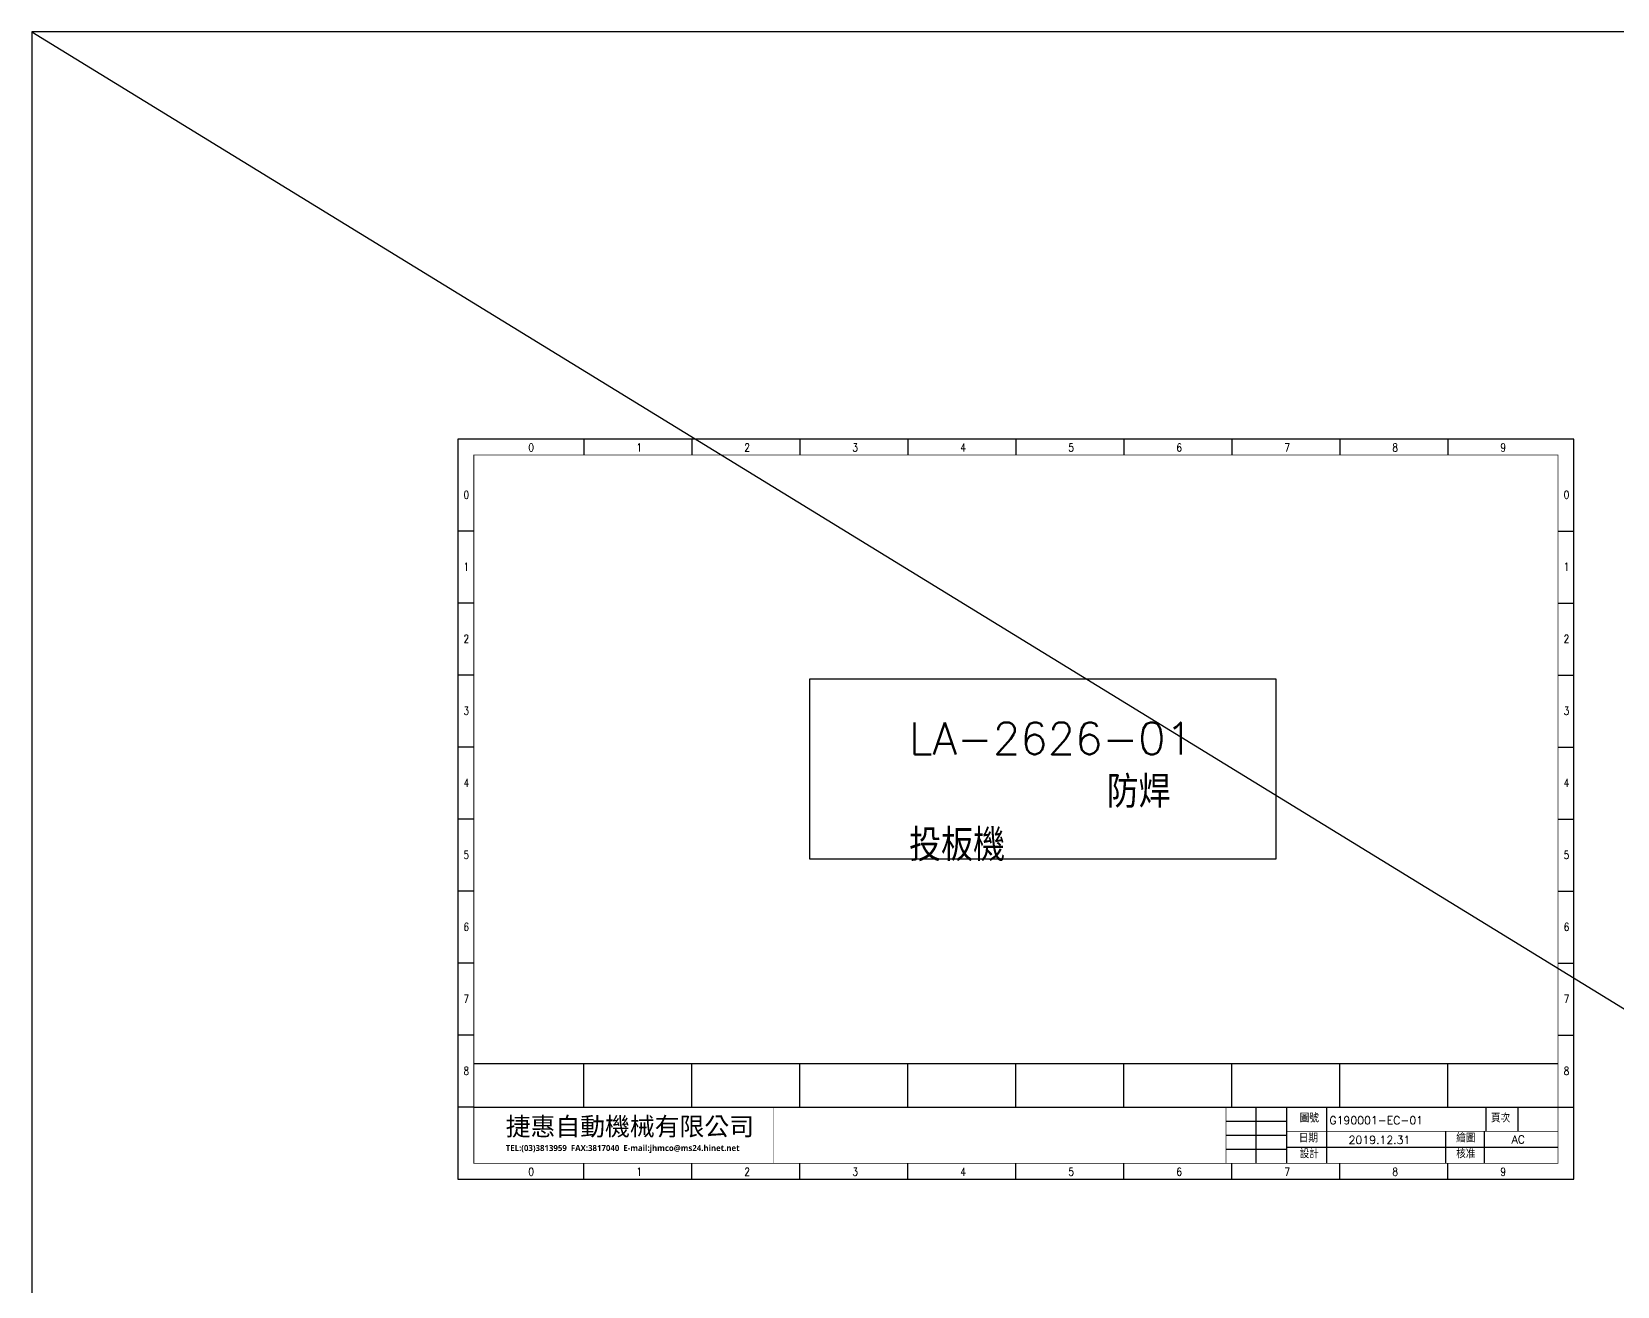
# Model space of a CAD drawing. Header units: millimetres. Extents: x -684 to 5961, y -1281 to 2539.
# Drawn here: x 2178 to 2574.3, y 832.5 to 1146 of the extents above; entities that cross this region are included whole.
import ezdxf

# ---------------------------------------------------------------- set-up
doc = ezdxf.new("R2010")
doc.units = ezdxf.units.MM
doc.header["$LTSCALE"] = 5
doc.header["$MEASUREMENT"] = 0
doc.layers.get('0').update_dxf_attribs({"linetype": 'CONTINUOUS'})
doc.layers.add('圖框', color=7, linetype='CONTINUOUS')
doc.layers.add('文字', color=4, linetype='CONTINUOUS')
doc.styles.add('chinese', font='simplex.shx', dxfattribs={"height": 2, "bigfont": 'chineset.shx'})
doc.styles.add('sim', font='simplex.shx', dxfattribs={"width": 0.8, "bigfont": 'chineset.shx'})
doc.styles.add('線號', font='simplex.shx', dxfattribs={"height": 1.5, "bigfont": 'chineset.shx'})

msp = doc.modelspace()

# ---------------------------------------------------------------- linework, layer by layer
for p, q in [((2177.993, 1146.033), (4288.333, -148.663)), ((2372.484, 984.324), (2488.965, 984.324)), ((2372.484, 939.221), (2372.484, 984.324)), ((2488.965, 984.324), (2488.965, 939.221)), ((2488.965, 939.221), (2372.484, 939.221))]:
    msp.add_line(p, q)
msp.add_lwpolyline([(4288.333, 1146.033), (2177.993, 1146.033), (2177.993, -148.663), (4288.333, -148.663)], close=True)
at = {"layer": '圖框'}
for p, q in [((2284.501, 1044.222), (2284.501, 859.222)), ((2563.501, 1044.222), (2284.501, 1044.222)), ((2316.001, 1044.222), (2316.001, 1040.222)), ((2343.001, 1044.222), (2343.001, 1040.222)), ((2370.001, 1044.222), (2370.001, 1040.222)), ((2397.001, 1044.222), (2397.001, 1040.222)), ((2424.001, 1044.222), (2424.001, 1040.222)), ((2451.001, 1044.222), (2451.001, 1040.222)), ((2478.001, 1044.222), (2478.001, 1040.222)), ((2505.001, 1044.222), (2505.001, 1040.222)), ((2532.001, 1044.222), (2532.001, 1040.222)), ((2563.501, 859.222), (2563.501, 1044.222)), ((2288.501, 1021.222), (2284.501, 1021.222)), ((2559.501, 1021.222), (2563.501, 1021.222)), ((2288.501, 1003.222), (2284.501, 1003.222)), ((2559.501, 1003.222), (2563.501, 1003.222)), ((2288.501, 985.222), (2284.501, 985.222)), ((2559.501, 985.222), (2563.501, 985.222)), ((2288.501, 967.222), (2284.501, 967.222)), ((2559.501, 967.222), (2563.501, 967.222)), ((2288.501, 949.222), (2284.501, 949.222)), ((2559.501, 949.222), (2563.501, 949.222)), ((2288.501, 931.222), (2284.501, 931.222)), ((2559.501, 931.222), (2563.501, 931.222)), ((2288.501, 913.222), (2284.501, 913.222)), ((2559.501, 913.222), (2563.501, 913.222)), ((2288.501, 895.222), (2284.501, 895.222)), ((2559.501, 895.222), (2563.501, 895.222)), ((2288.501, 888.184), (2559.501, 888.184)), ((2316.001, 877.184), (2316.001, 888.184)), ((2343.001, 877.184), (2343.001, 888.184)), ((2370.001, 877.222), (2370.001, 888.222)), ((2397.001, 877.184), (2397.001, 888.184)), ((2424.001, 877.184), (2424.001, 888.184)), ((2451.001, 877.184), (2451.001, 888.184)), ((2478.001, 877.184), (2478.001, 888.184)), ((2505.001, 877.184), (2505.001, 888.184)), ((2532.001, 877.184), (2532.001, 888.184)), ((2288.501, 877.222), (2284.501, 877.222)), ((2288.501, 877.222), (2559.501, 877.222)), ((2483.946, 877.222), (2483.946, 863.222)), ((2491.64, 877.222), (2491.64, 863.222)), ((2501.658, 877.222), (2501.658, 863.222)), ((2541.501, 877.222), (2541.501, 871.226)), ((2549.501, 877.222), (2549.501, 871.226)), ((2559.501, 877.222), (2563.501, 877.222)), ((2476.501, 873.722), (2491.64, 873.722)), ((2476.501, 870.222), (2491.64, 870.222)), ((2476.501, 866.722), (2491.64, 866.722)), ((2491.64, 867.226), (2559.501, 867.226)), ((2316.001, 859.222), (2316.001, 863.222)), ((2343.001, 859.222), (2343.001, 863.222)), ((2370.001, 859.222), (2370.001, 863.222)), ((2397.001, 859.222), (2397.001, 863.222)), ((2424.001, 859.222), (2424.001, 863.222)), ((2451.001, 859.222), (2451.001, 863.222)), ((2478.001, 859.222), (2478.001, 863.222)), ((2505.001, 859.222), (2505.001, 863.222)), ((2532.001, 859.222), (2532.001, 863.222)), ((2284.501, 859.222), (2563.501, 859.222))]:
    msp.add_line(p, q, dxfattribs=at)
at = {"layer": '圖框', "const_width": 0.2}
for points in [[(2288.501, 863.222), (2559.501, 863.222), (2559.501, 1040.222), (2288.501, 1040.222)], [(2288.501, 1040.222), (2559.501, 1040.222), (2559.501, 863.222), (2288.501, 863.222)]]:
    msp.add_lwpolyline(points, close=True, dxfattribs=at)
at = {"layer": '圖框'}
for points, const_width in [([(2288.501, 877.222), (2559.501, 877.222)], 0.2), ([(2363.501, 877.222), (2363.501, 863.222)], 0.15), ([(2476.501, 877.222), (2476.501, 863.222)], 0.15), ([(2491.64, 871.226), (2559.501, 871.226)], 0.15)]:
    msp.add_lwpolyline(points, dxfattribs=dict(at, const_width=const_width))
for points in [[(2531.352, 871.226), (2531.352, 863.222)], [(2541.084, 871.226), (2541.084, 863.222)]]:
    msp.add_lwpolyline(points, dxfattribs=at)

# ---------------------------------------------------------------- texts
at = {"insert": (2397.313, 973.41), "char_height": 8, "attachment_point": 1, "style": '線號'}
msp.add_mtext_dynamic_manual_height_columns('LA-2626-01          防焊投板機', width=67.72992, gutter_width=7.5, heights=[0], dxfattribs=at)
at = {"attachment_point": 1, "style": '線號'}
for s, insert, char_height, width in [('{\\fMicrosoft JhengHei|b1|i0|c136|p34;\\H1.75x;\\C4;捷惠自動機械有限公司}', (2296.486, 874.714), 2.6, 60.81748), ('{\\fMicrosoft JhengHei|b1|i0|c136|p34;\\H1.5x;\\C4;TEL:(03)3813959  FAX:3817040  E-mail:jhmco@ms24.hinet.net}', (2296.486, 867.787), 1, 73.55296)]:
    msp.add_mtext(s, dxfattribs=dict(at, insert=insert, char_height=char_height, width=width))
at = {"layer": '圖框', "style": 'sim', "width": 0.8}
for s, p in [('0', (2302.138, 1041.118)), ('1', (2329.138, 1041.118)), ('2', (2356.138, 1041.118)), ('3', (2383.138, 1041.118)), ('4', (2410.138, 1041.118)), ('5', (2437.138, 1041.118)), ('6', (2464.138, 1041.118)), ('7', (2491.138, 1041.118)), ('8', (2518.138, 1041.118)), ('9', (2545.138, 1041.118)), ('0', (2285.951, 1029.307)), ('0', (2560.951, 1029.307)), ('1', (2285.951, 1011.307)), ('1', (2560.951, 1011.307)), ('2', (2285.951, 993.307)), ('2', (2560.951, 993.307)), ('3', (2285.951, 975.307)), ('3', (2560.951, 975.307)), ('4', (2285.951, 957.307)), ('4', (2560.951, 957.307)), ('5', (2285.951, 939.307)), ('5', (2560.951, 939.307)), ('6', (2285.951, 921.307)), ('6', (2560.951, 921.307)), ('7', (2285.951, 903.307)), ('7', (2560.951, 903.307)), ('8', (2285.951, 885.307)), ('8', (2560.951, 885.307)), ('0', (2302.138, 860.118)), ('1', (2329.138, 860.118)), ('2', (2356.138, 860.118)), ('3', (2383.138, 860.118)), ('4', (2410.138, 860.118)), ('5', (2437.138, 860.118)), ('6', (2464.138, 860.118)), ('7', (2491.138, 860.118)), ('8', (2518.138, 860.118)), ('9', (2545.138, 860.118))]:
    msp.add_text(s, height=2, dxfattribs=at).set_placement(p)
at = {"layer": '圖框', "style": 'chinese'}
for s, p in [('圖號', (2494.946, 873.463)), ('頁次^J', (2542.772, 873.463)), ('日期', (2494.712, 868.475)), ('繪圖', (2534.067, 868.475)), ('設計', (2494.946, 864.511)), ('核准', (2534.067, 864.511))]:
    msp.add_text(s, height=2, dxfattribs=at).set_placement(p)
at = {"layer": '文字', "style": 'chinese'}
for s, p in [('G190001-EC-01', (2502.373, 872.967)), ('2019.12.31', (2507.175, 868.066)), ('AC', (2547.923, 868.189))]:
    msp.add_text(s, height=2, dxfattribs=at).set_placement(p)

doc.saveas('drawing.dxf')
